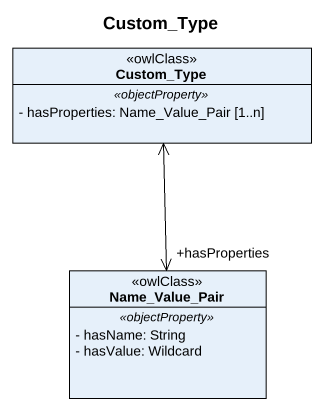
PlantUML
@startuml
title Custom_Type
hide circle
hide empty members
skinparam classAttributeIconSize 0
class Custom_Type <<owlClass>> {
  .. <<objectProperty>> ..
  - hasProperties: Name_Value_Pair [1..n]
}
class Name_Value_Pair <<owlClass>> {
  .. <<objectProperty>> ..
  - hasName: String
  - hasValue: Wildcard
}
Custom_Type <--> "+hasProperties" Name_Value_Pair
@enduml
